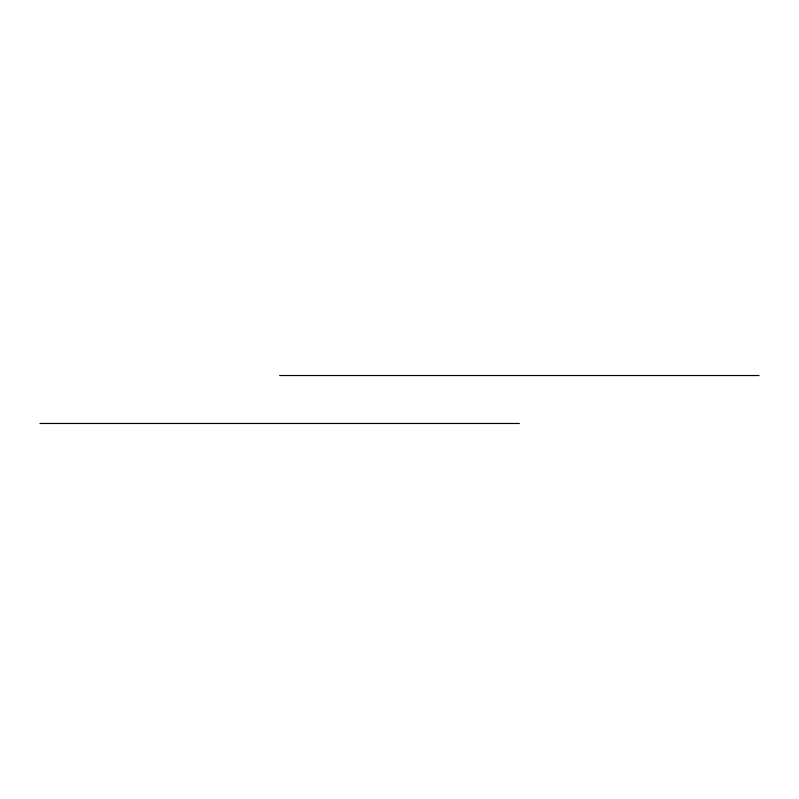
<?xml version="1.0" encoding="UTF-8"?>
<svg xmlns="http://www.w3.org/2000/svg" width="799" height="799" viewBox="0 0 799 799"><rect width="100%" height="100%" fill="white"/><g stroke="black" fill="none" stroke-linecap="round" stroke-linejoin="round"><path stroke-width="1.2" d="M279.65 375.53L759.05 375.53M39.95 423.47L519.35 423.47"/></g></svg>
